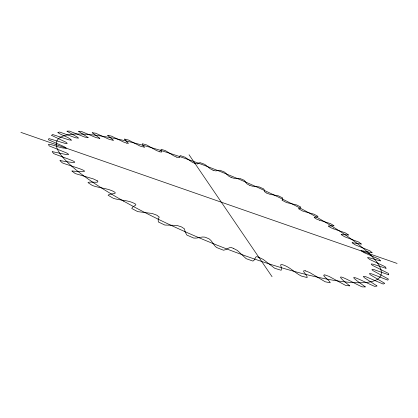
<?xml version="1.0" encoding="UTF-8"?>
<svg xmlns="http://www.w3.org/2000/svg" width="418" height="418" viewBox="0 0 418 418"><rect width="100%" height="100%" fill="white"/><g stroke="black" fill="none" stroke-linecap="round" stroke-linejoin="round"><path stroke-width="0.63" d="M88.141 137.569L78.511 131.289A183.674 36.423 22.5 0 1 81.536 131.508L96.177 137.668L99.797 138.358M352.128 242.79L355.185 244.828L369.878 250.795A183.674 36.423 22.5 0 1 372.187 252.785L360.98 250.486L363.681 252.467L378.823 259.082A183.674 36.423 22.5 0 1 380.547 260.926L368.707 257.66L367.443 257.629L369.763 259.484L385.114 266.689A183.674 36.423 22.5 0 1 386.164 268.346L372.83 264.119L371.226 263.972L371.607 264.698L373.128 265.702L388.4 273.403A183.674 36.423 22.5 0 1 388.698 274.819L373.917 269.594L371.994 269.401L372.182 269.991L373.525 270.948L388.343 279.01A183.674 36.423 22.5 0 1 387.815 280.138L371.722 273.894L370.019 273.471L369.366 273.727L370.745 275.06L384.638 283.284A183.674 36.423 22.5 0 1 383.217 284.062L366.267 276.899L364.271 276.329L363.294 276.512L364.381 277.719L377.046 285.99A183.674 36.423 22.5 0 1 374.695 286.372C364.836 282.312 338.643 268.257 365.426 286.915A183.674 36.423 22.5 0 1 362.129 286.858C355.034 283.989 325.878 266.799 349.767 285.891A183.674 36.423 22.5 0 1 345.54 285.358L328.987 276.366L324.917 274.929M264.667 191.601L264.61 190.545L263.716 188.957A183.674 36.423 22.5 0 0 259.217 186.909L252.242 186.156L249.541 185.258M197.609 163.856L198.414 163.119L200.107 162.639A183.674 36.423 22.5 0 1 204.736 164.368L210.249 168.783L212.752 170.037M88.109 137.632L84.828 137.104L69.419 131.085A183.674 36.423 22.5 0 0 66.917 131.184L77.654 137.261L78.589 138.123L75.642 137.815L59.68 132.062A183.674 36.423 22.5 0 0 57.788 132.501C61.571 135.437 68.745 136.947 71.332 140.124M352.155 242.686L361.434 244.102A183.674 36.423 22.5 0 0 358.613 242.012L344.573 236.729L341.182 234.608M113.236 140.296L109.349 139.413L95.649 133.217A183.674 36.423 22.5 0 0 92.19 132.71L99.818 138.29M128.206 143.275L126.764 143.134M328.48 226.007L334.05 225.777A183.674 36.423 22.5 0 0 330.429 223.593L319.707 220.255M341.219 234.488L348.617 235.047A183.674 36.423 22.5 0 0 345.362 232.894L333.752 228.897M144.362 147.23L139.993 146.049L128.514 140.056A183.674 36.423 22.5 0 0 124.418 139.042L128.253 143.17M282.176 199.987L282.756 199.146L282.62 197.913A183.674 36.423 22.5 0 0 278.263 195.796L269.876 194.302L266.627 193.048M161.442 152.068L159.728 151.797M314.221 217.355L316.536 217.073L318.025 216.419A183.674 36.423 22.5 0 0 314.096 214.235L302.846 211.127L298.63 208.812M179.259 157.659L176.835 157.173M298.698 208.66L300.124 208.086L300.798 207.098A183.674 36.423 22.5 0 0 296.628 204.935L286.497 202.558L282.061 200.212M197.521 163.955L195.258 163.522M71.248 140.166L68.683 139.795L52.705 134.539A183.674 36.423 22.5 0 0 51.518 135.343L65.715 142.104L67.23 143.332L66.687 143.625L65.067 143.353L48.896 138.598A183.674 36.423 22.5 0 0 48.498 139.779L64.179 146.671L66.133 148.092M324.776 274.908C320.522 274.73 330.183 280.588 330.23 282.793A183.674 36.423 22.5 0 1 325.147 281.758L309.644 272.505L305.312 270.833M126.685 143.113L123.561 142.021L111.418 136.106A183.674 36.423 22.5 0 0 107.604 135.333L113.294 140.197M305.422 270.859C300.103 269.521 307.732 275.227 307.178 277.568A183.674 36.423 22.5 0 1 301.341 276.047C295.087 272.949 290.223 267.374 283.587 265.08C277.792 262.786 282.767 267.4 281.162 270.279A183.674 36.423 22.5 0 1 274.741 268.288L263.22 259.421L258.92 257.394M319.629 220.234L316.436 219.011L314.174 217.501M159.681 151.781L156.395 150.49L146.65 144.952A183.674 36.423 22.5 0 0 142.334 143.729L142.951 145.25L144.414 147.099M333.668 228.871L330.497 227.58L328.438 226.117M176.741 157.142L173.883 155.893L165.554 150.705A183.674 36.423 22.5 0 0 161.082 149.289L160.883 150.475L161.515 151.901M258.857 257.373C254.28 254.813 256.244 259.505 252.958 261.072A183.674 36.423 22.5 0 1 246.145 258.669L237.34 250.419L233.317 248.329M20.9 132.375L397.1 263.434M195.216 163.506L192.024 162.09L184.991 157.205A183.674 36.423 22.5 0 0 180.414 155.627L179.437 156.468L179.317 157.466M233.249 248.302C229.393 245.706 227.402 249.969 223.473 250.21A183.674 36.423 22.5 0 1 216.514 247.472C212.731 244.629 211.936 239.221 207.046 237.983C202.767 235.418 198.336 238.699 193.748 238.061A183.674 36.423 22.5 0 1 186.883 235.078L185.117 231.844L184.474 228.881L181.522 226.927L176.861 225.391L164.833 225.046A183.674 36.423 22.5 0 1 158.307 221.927L158.176 219.314L159.242 217.046L156.865 215.213L152.142 213.467L137.736 211.633A183.674 36.423 22.5 0 1 131.769 208.493C132.537 205.363 139.314 205.484 133.655 203.08C127.349 199.976 119.956 200.525 113.341 198.299A183.674 36.423 22.5 0 1 108.11 195.243C109.391 193.147 119.02 194.501 113.785 191.564C107.139 188.147 99.306 188.105 92.347 185.482A183.674 36.423 22.5 0 1 87.989 182.603C89.405 181.067 101.067 183.768 97.122 180.696M213.363 170.278L215.751 170.91L219.936 170.251A183.674 36.423 22.5 0 1 224.57 172.101L228.62 176.056L230.835 177.263M212.893 170.095L213.222 170.22M231.682 177.613L234.096 178.324L239.707 178.366A183.674 36.423 22.5 0 1 244.3 180.33L246.871 183.805L249.447 185.216M231.07 177.357L231.494 177.535M266.532 193.006L264.667 191.747M97.201 180.748L93.292 178.888L75.245 173.564A183.674 36.423 22.5 0 1 71.844 170.946C102.258 174.264 69.101 165.768 62.313 162.858A183.674 36.423 22.5 0 1 59.905 160.554C91.981 166.239 63.447 157.649 53.629 153.573A183.674 36.423 22.5 0 1 52.203 151.629L66.974 154.707L68.583 154.623L68.009 153.787L66.185 152.779L49.099 145.861A183.674 36.423 22.5 0 1 48.619 144.294C54.235 144.706 61.106 148.782 66.133 148.108M189.046 154.754L272.061 276.7M123.843 201.251A175.372 34.715 22.5 0 0 380.547 276.079A175.372 34.715 22.5 0 0 151.985 147.836A175.372 34.715 22.5 0 0 123.843 201.251"/></g></svg>
